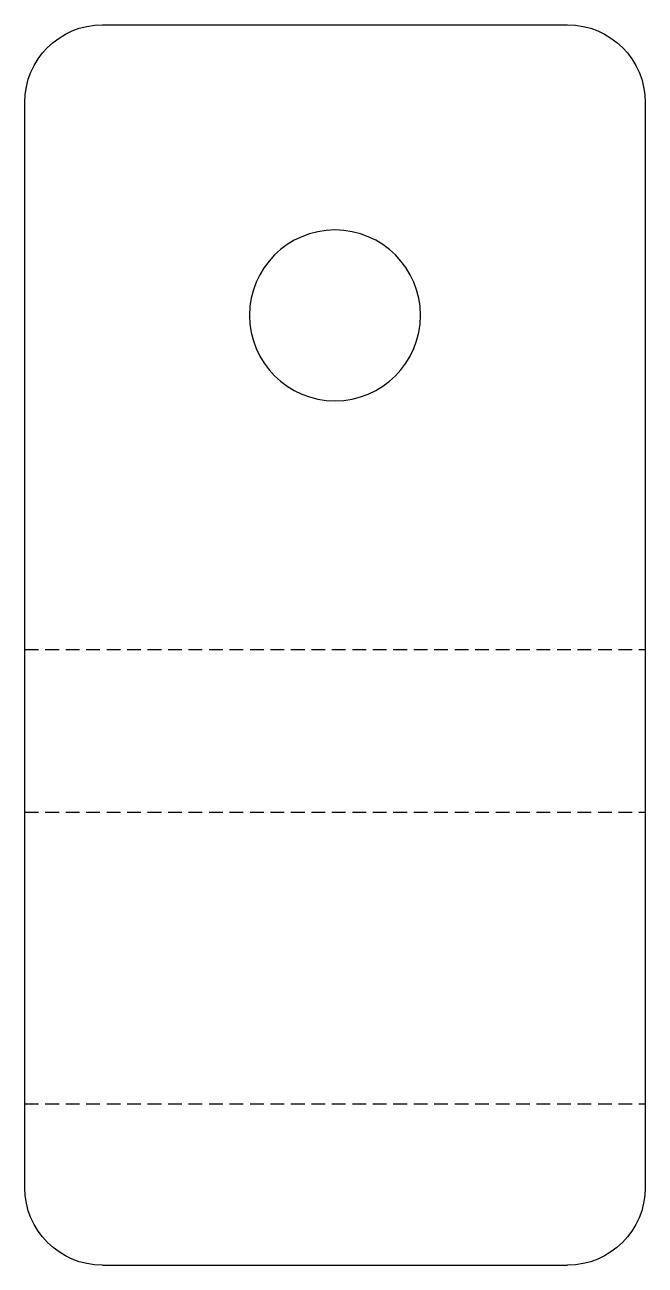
# Model space of a CAD drawing. Header units: millimetres. Extents: x -12.7 to 12.7, y 0 to 50.8.
import ezdxf

# ---------------------------------------------------------------- set-up
doc = ezdxf.new("R2010")
doc.units = ezdxf.units.MM
doc.linetypes.add('DASHED', pattern=[0.8382, 0.561594, -0.276606])
doc.layers.add('FLAT_PATTERN', color=7, linetype='CONTINUOUS')
doc.layers.add('FOLD_LINES', color=4, linetype='DASHED')

msp = doc.modelspace()

# ---------------------------------------------------------------- linework, layer by layer
at = {"layer": 'FLAT_PATTERN', "color": 0}
for p, q in [((-9.525, 50.825), (9.525, 50.825)), ((-12.7, 3.175), (-12.7, 47.65)), ((12.7, 47.65), (12.7, 3.175)), ((-9.525, 0), (9.525, 0))]:
    msp.add_line(p, q, dxfattribs=at)
at = {"layer": 'FLAT_PATTERN', "color": 0, "extrusion": (0, 1.1102e-16, -1)}
msp.add_circle((0, 38.918), 3.5, dxfattribs=at)
for centre, start, end in [((9.525, 47.65), 0, 90), ((-9.525, 47.65), 90, 180), ((9.525, 3.175), 270, 360), ((-9.525, 3.175), 180, 270)]:
    msp.add_arc(centre, 3.175, start, end, dxfattribs=at)
at = {"layer": 'FOLD_LINES', "color": 4}
for p, q in [((-12.7, 25.233), (12.7, 25.233)), ((-12.7, 18.569), (12.7, 18.569)), ((-12.7, 6.613), (12.7, 6.613))]:
    msp.add_line(p, q, dxfattribs=at)

doc.saveas('drawing.dxf')
